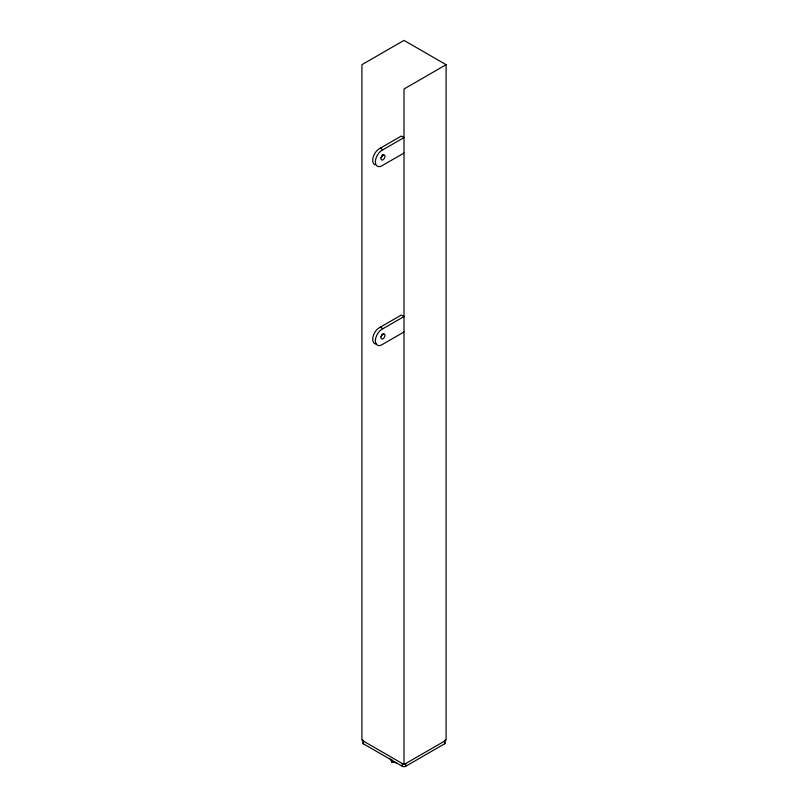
<?xml version="1.0" encoding="UTF-8"?>
<svg xmlns="http://www.w3.org/2000/svg" width="808" height="808" viewBox="0 0 808 808"><rect width="100%" height="100%" fill="white"/><g stroke="black" fill="none" stroke-linecap="round" stroke-linejoin="round"><path stroke-width="1.21" d="M446.087 64.701L404 89.001L404 764.52L361.913 740.219L361.913 64.701L404 40.4L446.087 64.701L446.087 740.219L404 764.52M374.993 164.812A9.524 5.494 -60 0 1 373.306 156.752A9.524 5.494 -60 0 1 380.285 148.207L401.324 136.057L404 137.602L382.952 149.753A9.524 5.494 -60 0 0 375.377 161.842A9.524 5.494 -60 0 0 382.952 165.175L404 153.035M376.579 344.056A9.524 5.494 -60 0 1 372.973 336.936A9.524 5.494 -60 0 1 380.285 327.169L401.324 315.019L404 316.564L382.952 328.704A9.524 5.494 -60 0 0 375.377 340.794A9.524 5.494 -60 0 0 382.952 344.137L404 331.987M362.812 739.865A2.384 1.374 0 0 0 363.428 741.188L363.428 743.825L402.313 766.277A2.384 1.374 0 0 0 405.687 766.277L444.572 743.825L444.572 741.188A2.384 1.374 0 0 0 445.188 739.865M390.254 758.894L391.85 762.116L396.688 762.792M380.285 148.207L382.952 149.753M380.285 327.169L382.952 328.704M405.687 766.277L405.687 763.641A2.384 1.374 0 0 1 402.313 763.641L402.313 766.277M391.85 759.682L391.85 762.116M382.275 154.54A2.828 1.636 -60 0 1 380.992 157.671M382.255 334.118A2.828 1.636 -60 0 1 380.992 336.633M444.572 741.885A2.384 1.374 0 0 1 444.572 743.825M363.428 743.825A2.384 1.374 0 0 1 363.428 741.885M383.275 155.005L382.76 155.287A2.828 1.636 -60 0 0 380.962 158.55A2.828 1.636 -60 0 0 382.639 159.934L383.154 159.651A2.828 1.636 -60 0 0 384.951 156.378A2.828 1.636 -60 0 0 383.275 155.005M383.275 333.957L382.76 334.239A2.828 1.636 -60 0 0 380.962 337.512A2.828 1.636 -60 0 0 382.639 338.885L383.154 338.603A2.828 1.636 -60 0 0 384.951 335.34A2.828 1.636 -60 0 0 383.275 333.957"/></g></svg>
